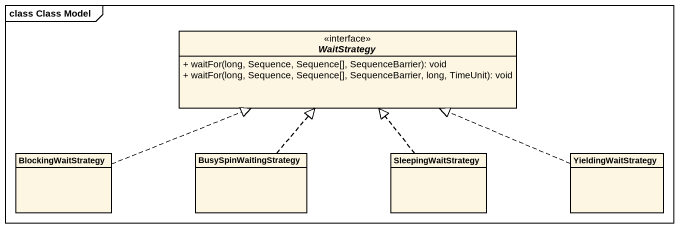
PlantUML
@startuml
mainframe class Class Model
hide circle
hide empty members
skinparam classAttributeIconSize 0
interface WaitStrategy <<interface>> {
  + waitFor(long, Sequence, Sequence[], SequenceBarrier): void
  + waitFor(long, Sequence, Sequence[], SequenceBarrier, long, TimeUnit): void
}
class BlockingWaitStrategy
class BusySpinWaitingStrategy
class SleepingWaitStrategy
class YieldingWaitStrategy
BlockingWaitStrategy .right.|> WaitStrategy
BusySpinWaitingStrategy .up.|> WaitStrategy
SleepingWaitStrategy .up.|> WaitStrategy
YieldingWaitStrategy .left.|> WaitStrategy
@enduml
